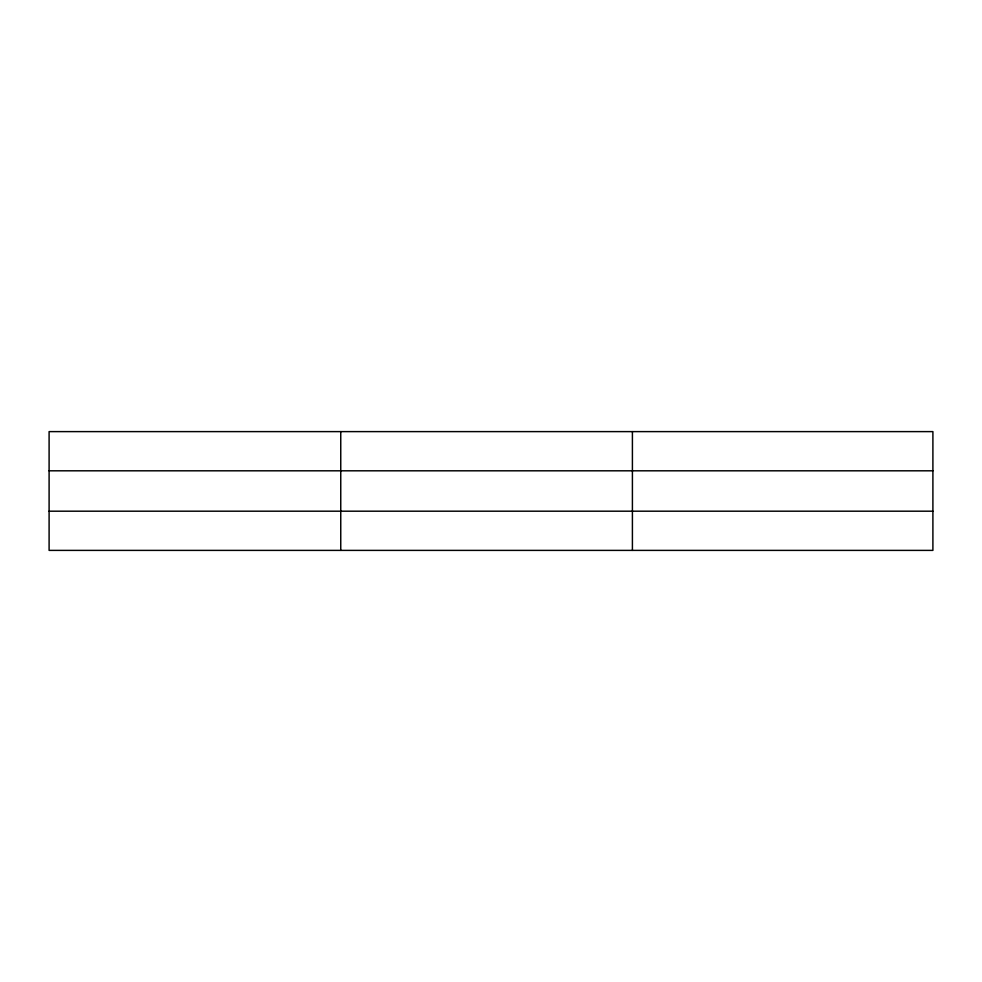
<?xml version="1.0" encoding="UTF-8"?>
<svg xmlns="http://www.w3.org/2000/svg" width="982" height="982" viewBox="0 0 982 982"><rect width="100%" height="100%" fill="white"/><g stroke="black" fill="none" stroke-linecap="round" stroke-linejoin="round"><path stroke-width="1.47" d="M340.754 431.614L340.754 550.386M632.408 431.614L632.408 550.386M932.9 511.192L932.9 550.386L49.1 550.386L49.1 431.614L932.9 431.614L932.9 511.192L49.1 511.192M49.1 470.808L932.9 470.808"/></g></svg>
